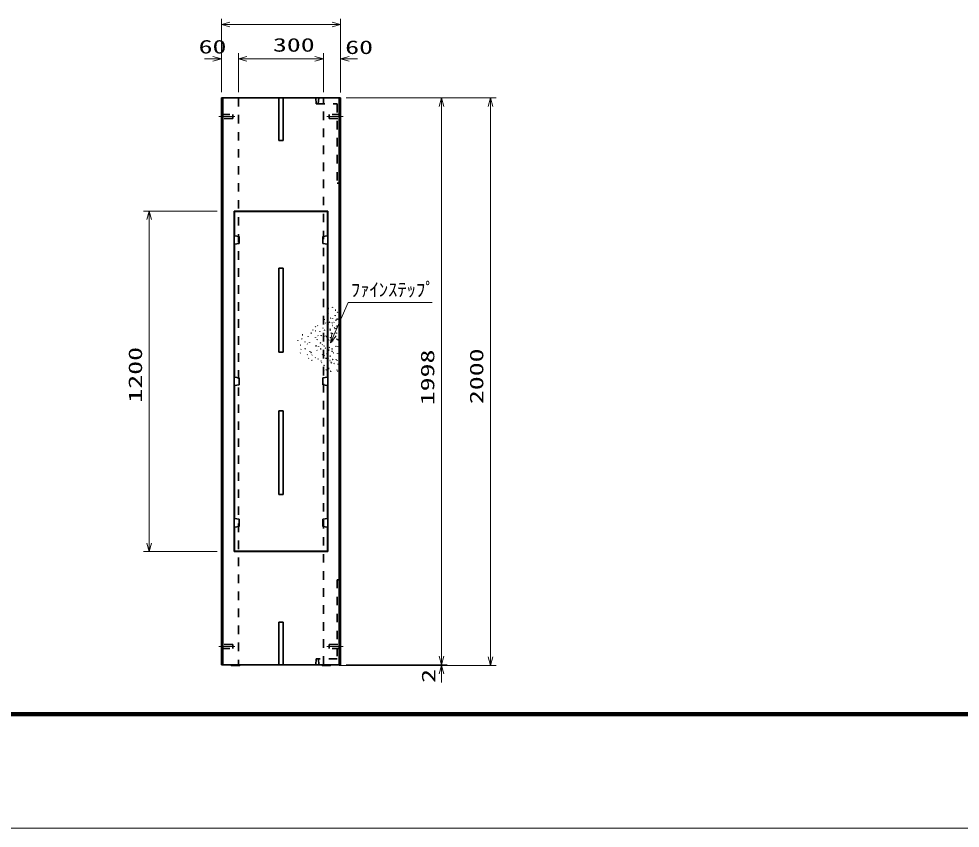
# Model space of a CAD drawing. Units: millimetres on the paper. Extents: x 20 to 1011, y 20 to 614.
# Drawn here: x 260.7 to 426.6, y 20.1 to 162.8 of the extents above; entities that cross this region are included whole.
import ezdxf
from ezdxf.enums import TextEntityAlignment as Align

# ---------------------------------------------------------------- set-up
doc = ezdxf.new("R2010")
doc.units = ezdxf.units.MM
doc.linetypes.add('CHAIN', pattern=[18.5, 12, -1.5, 3.5, -1.5])
doc.linetypes.add('USER1', pattern=[3, 1.5, -1.5])
doc.layers.add('D-TTL-LINE（区切線）', color=7, linetype='Continuous', lineweight=35)
doc.layers.add('D-TTL（外枠）', color=2, linetype='Continuous', lineweight=140)
doc.styles.add('ＭＳ ゴシック', font='')
doc.styles.get('ＭＳ ゴシック').set_extended_font_data('MS Gothic')

msp = doc.modelspace()

# ---------------------------------------------------------------- linework, layer by layer
at = {"layer": 'D-TTL-LINE（区切線）', "lineweight": 13}
for p, q in [((296.41, 156.7), (296.41, 162.75)), ((317.41, 156.73), (317.41, 162.75)), ((296.41, 161.75), (297.91, 162.152)), ((297.91, 161.349), (296.41, 161.75)), ((296.41, 161.75), (297.91, 161.75)), ((297.91, 161.75), (315.91, 161.75)), ((315.91, 162.152), (317.41, 161.75)), ((317.41, 161.75), (315.91, 161.349)), ((317.41, 161.75), (315.91, 161.75)), ((294.91, 156.102), (296.41, 155.7)), ((296.41, 149.804), (296.41, 156.7)), ((299.41, 149.804), (299.41, 156.7)), ((299.41, 149.855), (299.41, 156.7)), ((299.41, 155.7), (300.91, 156.102)), ((299.41, 155.7), (300.91, 156.102)), ((312.91, 156.102), (314.41, 155.7)), ((312.91, 156.102), (314.41, 155.7)), ((314.41, 149.804), (314.41, 156.7)), ((314.41, 149.804), (314.41, 156.7)), ((317.41, 149.773), (317.41, 156.7)), ((317.41, 155.7), (318.91, 156.102)), ((294.91, 155.7), (293.41, 155.7)), ((296.41, 155.7), (294.91, 155.298)), ((296.41, 155.7), (294.91, 155.7)), ((300.91, 155.298), (299.41, 155.7)), ((299.41, 155.7), (300.91, 155.7)), ((300.91, 155.298), (299.41, 155.7)), ((299.41, 155.7), (300.91, 155.7)), ((300.91, 155.7), (312.91, 155.7)), ((300.91, 155.7), (302.41, 155.7)), ((312.91, 155.7), (311.41, 155.7)), ((314.41, 155.7), (312.91, 155.298)), ((314.41, 155.7), (312.91, 155.7)), ((314.41, 155.7), (312.91, 155.298)), ((314.41, 155.7), (312.91, 155.7)), ((318.91, 155.298), (317.41, 155.7)), ((317.41, 155.7), (318.91, 155.7)), ((318.91, 155.7), (320.41, 155.7)), ((318.41, 148.804), (336.198, 148.804)), ((334.761, 148.804), (344.838, 148.804)), ((334.796, 147.304), (335.198, 148.804)), ((335.198, 148.804), (335.6, 147.304)), ((335.198, 148.804), (335.198, 147.304)), ((343.436, 147.304), (343.838, 148.804)), ((343.838, 148.804), (344.24, 147.304)), ((343.838, 148.804), (343.838, 147.304)), ((335.198, 50.404), (335.198, 147.304)), ((343.838, 50.304), (343.838, 147.304)), ((295.66, 128.854), (282.696, 128.854)), ((283.294, 127.354), (283.696, 128.854)), ((283.696, 128.854), (284.098, 127.354)), ((283.696, 128.854), (283.696, 127.354)), ((283.696, 70.354), (283.696, 127.354)), ((318.753, 112.762), (316.253, 107.012)), ((333.582, 112.762), (318.753, 112.762)), ((315.655, 105.636), (315.885, 107.172)), ((315.655, 105.636), (316.253, 107.012)), ((316.622, 106.852), (315.655, 105.636)), ((283.696, 68.854), (283.294, 70.354)), ((284.098, 70.354), (283.696, 68.854)), ((283.696, 68.854), (283.696, 70.354)), ((295.66, 68.854), (282.696, 68.854)), ((335.198, 50.404), (335.198, 51.904)), ((335.198, 48.904), (334.796, 50.404)), ((335.198, 48.904), (334.796, 50.404)), ((335.6, 50.404), (335.198, 48.904)), ((335.198, 48.904), (335.198, 50.404)), ((335.6, 50.404), (335.198, 48.904)), ((335.198, 48.904), (335.198, 50.404)), ((343.838, 48.804), (343.436, 50.304)), ((344.24, 50.304), (343.838, 48.804)), ((343.838, 48.804), (343.838, 50.304)), ((317.16, 48.804), (336.198, 48.804)), ((318.41, 48.904), (336.198, 48.904)), ((318.41, 48.904), (336.198, 48.904)), ((333.761, 48.804), (344.838, 48.804)), ((334.796, 47.304), (335.198, 48.804)), ((335.198, 48.804), (335.6, 47.304)), ((335.198, 48.804), (335.198, 47.304)), ((335.198, 47.304), (335.198, 45.804))]:
    msp.add_line(p, q, dxfattribs=at)
at = {"layer": 'D-TTL-LINE（区切線）', "color": 1}
for p, q in [((317.41, 148.804), (296.41, 148.804)), ((296.41, 148.804), (296.41, 48.904)), ((296.66, 48.904), (296.66, 148.804)), ((306.535, 148.804), (306.535, 141.304)), ((307.285, 141.304), (307.285, 148.804)), ((317.16, 148.804), (317.16, 48.904)), ((317.41, 48.904), (317.41, 148.804)), ((306.535, 141.304), (307.285, 141.304)), ((315.16, 128.854), (298.66, 128.854)), ((298.66, 128.854), (298.66, 68.854)), ((298.735, 124.529), (298.735, 128.779)), ((298.735, 128.779), (315.085, 128.779)), ((315.085, 128.779), (315.085, 124.529)), ((315.16, 128.854), (315.16, 68.854)), ((299.535, 124.404), (298.735, 124.529)), ((315.085, 124.529), (314.285, 124.404)), ((298.735, 123.029), (299.535, 123.154)), ((298.735, 99.604), (298.735, 123.029)), ((299.535, 123.154), (299.535, 124.404)), ((314.285, 124.404), (314.285, 123.154)), ((314.285, 123.154), (315.085, 123.029)), ((315.085, 123.029), (315.085, 99.604)), ((306.535, 118.779), (306.535, 104.029)), ((307.285, 118.779), (306.535, 118.779)), ((307.285, 118.779), (307.285, 104.029)), ((315.292, 111.706), (315.364, 111.687)), ((315.917, 111.881), (315.975, 111.93)), ((315.975, 111.93), (316.023, 111.872)), ((316.493, 111.375), (316.568, 111.375)), ((314.524, 109.715), (314.517, 109.79)), ((315.178, 110.852), (315.231, 110.799)), ((315.271, 110.129), (315.206, 110.091)), ((315.231, 110.799), (315.284, 110.852)), ((315.658, 109.979), (315.584, 109.992)), ((315.997, 109.908), (316.022, 109.978)), ((316.477, 110.443), (316.404, 110.424)), ((316.457, 110.515), (316.477, 110.443)), ((316.594, 109.606), (316.607, 109.679)), ((316.607, 109.679), (316.681, 109.666)), ((316.788, 109.806), (316.85, 109.849)), ((316.84, 110.991), (316.894, 111.044)), ((316.85, 109.849), (316.893, 109.787)), ((316.894, 111.044), (316.947, 110.991)), ((312.506, 107.878), (312.525, 107.951)), ((312.979, 108.461), (312.925, 108.514)), ((312.979, 108.461), (313.032, 108.514)), ((313.394, 108.638), (313.357, 108.703)), ((314.36, 108.258), (314.302, 108.21)), ((314.545, 107.922), (314.606, 107.879)), ((314.606, 107.879), (314.563, 107.818)), ((314.812, 109.117), (314.741, 109.143)), ((315.225, 109.002), (315.256, 108.934)), ((315.441, 109.306), (315.38, 109.263)), ((315.441, 109.306), (315.484, 109.245)), ((315.552, 107.893), (315.627, 107.893)), ((315.571, 108.063), (315.558, 108.137)), ((315.875, 109.13), (315.936, 109.173)), ((315.984, 108.702), (315.909, 108.709)), ((315.936, 109.173), (315.979, 109.111)), ((316.205, 109.232), (316.273, 109.264)), ((316.327, 108.286), (316.279, 108.343)), ((316.438, 108.228), (316.377, 108.185)), ((316.481, 108.167), (316.438, 108.228)), ((316.73, 108.176), (316.656, 108.189)), ((316.717, 108.102), (316.73, 108.176)), ((316.721, 108.554), (316.758, 108.619)), ((316.758, 108.619), (316.823, 108.581)), ((310.596, 106.357), (310.539, 106.309)), ((310.644, 106.3), (310.596, 106.357)), ((310.753, 107.047), (310.678, 107.053)), ((311.718, 106.756), (311.725, 106.831)), ((312.197, 107.371), (312.271, 107.378)), ((312.954, 107.754), (313.019, 107.791)), ((312.972, 106.664), (313.004, 106.596)), ((313.247, 106.167), (313.305, 106.215)), ((313.305, 106.215), (313.353, 106.157)), ((313.462, 106.904), (313.387, 106.911)), ((313.77, 107.641), (313.745, 107.57)), ((314.021, 106.926), (313.953, 106.895)), ((314.021, 106.926), (313.989, 106.994)), ((314.709, 106.821), (314.661, 106.878)), ((314.961, 106.782), (314.896, 106.744)), ((314.924, 106.847), (314.961, 106.782)), ((315.187, 107.522), (315.262, 107.515)), ((315.565, 106.555), (315.638, 106.575)), ((315.638, 106.575), (315.618, 106.647)), ((315.796, 107.371), (315.723, 107.352)), ((315.958, 107.334), (316.02, 107.291)), ((316.02, 107.291), (315.977, 107.23)), ((316.639, 107.378), (316.713, 107.391)), ((316.769, 106.323), (316.695, 106.31)), ((316.713, 107.391), (316.726, 107.318)), ((316.782, 106.25), (316.769, 106.323)), ((317.011, 106.153), (316.95, 106.196)), ((309.913, 106.134), (309.894, 106.062)), ((310.365, 105.258), (310.44, 105.258)), ((310.47, 104.54), (310.412, 104.492)), ((311.189, 105.803), (311.114, 105.803)), ((311.134, 104.552), (311.199, 104.589)), ((311.199, 104.589), (311.162, 104.654)), ((311.568, 105.418), (311.515, 105.471)), ((311.936, 105.72), (311.968, 105.788)), ((313.074, 105.115), (313.074, 105.04)), ((313.149, 105.115), (313.074, 105.115)), ((313.542, 104.988), (313.523, 105.061)), ((313.823, 105.661), (313.898, 105.661)), ((313.925, 104.596), (313.857, 104.564)), ((313.898, 105.661), (313.898, 105.586)), ((313.956, 104.528), (313.925, 104.596)), ((314.223, 105.329), (314.17, 105.276)), ((314.502, 105.093), (314.445, 105.045)), ((314.502, 105.093), (314.55, 105.036)), ((314.687, 104.758), (314.749, 104.715)), ((314.749, 104.715), (314.706, 104.653)), ((315.402, 106.174), (315.364, 106.109)), ((315.392, 104.765), (315.449, 104.813)), ((315.449, 104.813), (315.401, 104.871)), ((315.824, 105.818), (315.811, 105.744)), ((315.959, 104.58), (315.886, 104.599)), ((315.939, 104.508), (315.959, 104.58)), ((316.079, 106.008), (316.017, 105.965)), ((316.079, 106.008), (316.122, 105.947)), ((316.519, 105.021), (316.581, 105.064)), ((316.581, 105.064), (316.624, 105.002)), ((316.872, 105.011), (316.859, 104.937)), ((316.968, 106.091), (317.011, 106.153)), ((306.535, 104.029), (307.285, 104.029)), ((310.33, 103.902), (310.311, 103.83)), ((311.575, 103.592), (311.549, 103.522)), ((311.794, 102.946), (311.826, 102.878)), ((312.029, 104.057), (312.01, 104.129)), ((312.213, 103.969), (312.148, 103.931)), ((312.213, 103.969), (312.251, 103.904)), ((312.337, 103.5), (312.39, 103.553)), ((312.953, 103.008), (312.973, 103.08)), ((313.21, 104.345), (313.281, 104.319)), ((314.255, 103.578), (314.187, 103.547)), ((314.287, 103.51), (314.255, 103.578)), ((314.533, 103.476), (314.507, 103.406)), ((314.875, 102.926), (314.803, 102.946)), ((314.856, 102.854), (314.875, 102.926)), ((315.028, 103.679), (314.955, 103.66)), ((315.082, 104.128), (315.007, 104.128)), ((315.008, 103.751), (315.028, 103.679)), ((315.296, 102.978), (315.243, 103.031)), ((315.243, 102.925), (315.296, 102.978)), ((315.405, 104.351), (315.33, 104.357)), ((315.553, 103.304), (315.628, 103.304)), ((315.938, 104.206), (315.866, 104.187)), ((315.958, 104.134), (315.938, 104.206)), ((316.125, 103.849), (316.182, 103.897)), ((316.182, 103.897), (316.134, 103.954)), ((316.878, 103.815), (316.871, 103.74)), ((312.317, 102.521), (312.375, 102.57)), ((312.375, 102.57), (312.423, 102.512)), ((313.473, 102.846), (313.48, 102.771)), ((313.999, 102.474), (313.999, 102.399)), ((314.115, 102.181), (314.062, 102.128)), ((314.544, 101.65), (314.469, 101.65)), ((314.544, 101.725), (314.544, 101.65)), ((315.099, 102.243), (315.041, 102.195)), ((315.099, 102.243), (315.05, 102.301)), ((315.188, 102.168), (315.188, 102.244)), ((315.612, 102.525), (315.544, 102.557)), ((315.72, 102.167), (315.795, 102.161)), ((315.795, 102.161), (315.788, 102.086)), ((316.065, 102.696), (315.992, 102.715)), ((316.065, 102.696), (316.045, 102.623)), ((316.288, 102.013), (316.231, 101.965)), ((316.24, 102.07), (316.288, 102.013)), ((316.649, 102.694), (316.656, 102.768)), ((316.845, 102.541), (316.797, 102.598)), ((316.978, 101.856), (316.984, 101.93)), ((299.535, 99.479), (298.735, 99.604)), ((315.085, 99.604), (314.285, 99.479)), ((314.529, 100.871), (314.497, 100.803)), ((314.894, 100.888), (314.841, 100.941)), ((314.841, 100.835), (314.894, 100.888)), ((315.349, 101.147), (315.402, 101.094)), ((315.65, 100.673), (315.718, 100.641)), ((315.718, 100.641), (315.687, 100.573)), ((316.755, 100.81), (316.762, 100.884)), ((316.894, 100.609), (316.951, 100.657)), ((316.951, 100.657), (316.903, 100.714)), ((298.735, 98.104), (299.535, 98.229)), ((298.735, 74.679), (298.735, 98.104)), ((299.535, 98.229), (299.535, 99.479)), ((314.285, 99.479), (314.285, 98.229)), ((314.285, 98.229), (315.085, 98.104)), ((315.085, 98.104), (315.085, 74.679)), ((307.285, 93.679), (306.535, 93.679)), ((306.535, 93.679), (306.535, 78.929)), ((307.285, 93.679), (307.285, 78.929)), ((306.535, 78.929), (307.285, 78.929)), ((299.535, 74.554), (298.735, 74.679)), ((315.085, 74.679), (314.285, 74.554)), ((298.735, 73.179), (299.535, 73.304)), ((298.735, 68.929), (298.735, 73.179)), ((299.535, 73.304), (299.535, 74.554)), ((314.285, 74.554), (314.285, 73.304)), ((314.285, 73.304), (315.085, 73.179)), ((315.085, 73.179), (315.085, 68.929)), ((298.66, 68.854), (315.16, 68.854)), ((315.085, 68.929), (298.735, 68.929)), ((306.535, 56.404), (306.535, 48.904)), ((306.535, 56.404), (307.285, 56.404)), ((307.285, 56.404), (307.285, 48.904)), ((296.41, 48.904), (317.41, 48.904)), ((298.16, 48.804), (298.06, 48.904)), ((299.66, 48.804), (298.16, 48.804)), ((299.66, 48.804), (299.76, 48.904)), ((314.16, 48.804), (314.06, 48.904)), ((315.66, 48.804), (314.16, 48.804)), ((315.66, 48.804), (315.76, 48.904))]:
    msp.add_line(p, q, dxfattribs=at)
at = {"layer": 'D-TTL-LINE（区切線）', "color": 1, "linetype": 'USER1'}
for p, q in [((299.41, 148.804), (299.41, 48.904)), ((313.051, 148.804), (313.132, 147.754)), ((313.132, 147.754), (316.828, 147.754)), ((313.572, 148.804), (313.498, 147.754)), ((314.41, 48.904), (314.41, 148.804)), ((316.828, 147.754), (316.828, 133.804)), ((296.41, 145.904), (298.41, 145.904)), ((298.41, 145.204), (296.41, 145.204)), ((298.41, 145.904), (298.41, 145.204)), ((317.41, 145.904), (315.41, 145.904)), ((315.41, 145.904), (315.41, 145.204)), ((315.41, 145.204), (317.41, 145.204)), ((316.828, 133.804), (317.403, 133.804)), ((316.835, 63.904), (316.835, 49.954)), ((316.835, 63.904), (317.41, 63.904)), ((298.41, 52.504), (296.41, 52.504)), ((296.41, 51.804), (298.41, 51.804)), ((298.41, 51.804), (298.41, 52.504)), ((315.41, 52.504), (317.41, 52.504)), ((315.41, 51.804), (315.41, 52.504)), ((317.41, 51.804), (315.41, 51.804)), ((313.139, 49.954), (313.058, 48.904)), ((316.835, 49.954), (313.139, 49.954)), ((313.579, 48.904), (313.505, 49.954))]:
    msp.add_line(p, q, dxfattribs=at)
at = {"layer": 'D-TTL-LINE（区切線）', "color": 2, "linetype": 'CHAIN', "lineweight": 18}
for p, q in [((295.948, 145.554), (298.797, 145.554)), ((315.023, 145.554), (317.872, 145.554)), ((295.948, 52.154), (298.797, 52.154)), ((317.872, 52.154), (315.023, 52.154))]:
    msp.add_line(p, q, dxfattribs=at)
at = {"layer": 'D-TTL-LINE（区切線）', "lineweight": 18}
msp.add_line((20.1, 20.11), (861.1, 20.11), dxfattribs=at)
at = {"layer": 'D-TTL（外枠）'}
msp.add_line((40.2, 40.21), (841, 40.21), dxfattribs=at)

# ---------------------------------------------------------------- texts
at = {"layer": 'D-TTL-LINE（区切線）', "style": 'ＭＳ ゴシック', "width": 1.5}
for s, p in [('300', (305.493, 156.238)), ('60', (292.395, 155.919)), ('60', (318.229, 155.824))]:
    msp.add_text(s, height=2.405, dxfattribs=at).set_placement(p, align=Align.BOTTOM_LEFT)
at = {"layer": 'D-TTL-LINE（区切線）', "style": 'ＭＳ ゴシック'}
msp.add_text('ﾌｧｲﾝｽﾃｯﾌﾟ', height=2.405, dxfattribs=at).set_placement((319.232, 113.088), align=Align.BOTTOM_LEFT)
at = {"layer": 'D-TTL-LINE（区切線）', "style": 'ＭＳ ゴシック', "width": 1.5}
for s, p in [('1200', (283.159, 95.104)), ('1998', (334.661, 94.645)), ('2000', (343.301, 94.845)), ('2', (334.836, 45.716))]:
    msp.add_text(s, height=2.405, rotation=90, dxfattribs=at).set_placement(p, align=Align.BOTTOM_LEFT)

doc.saveas('drawing.dxf')
